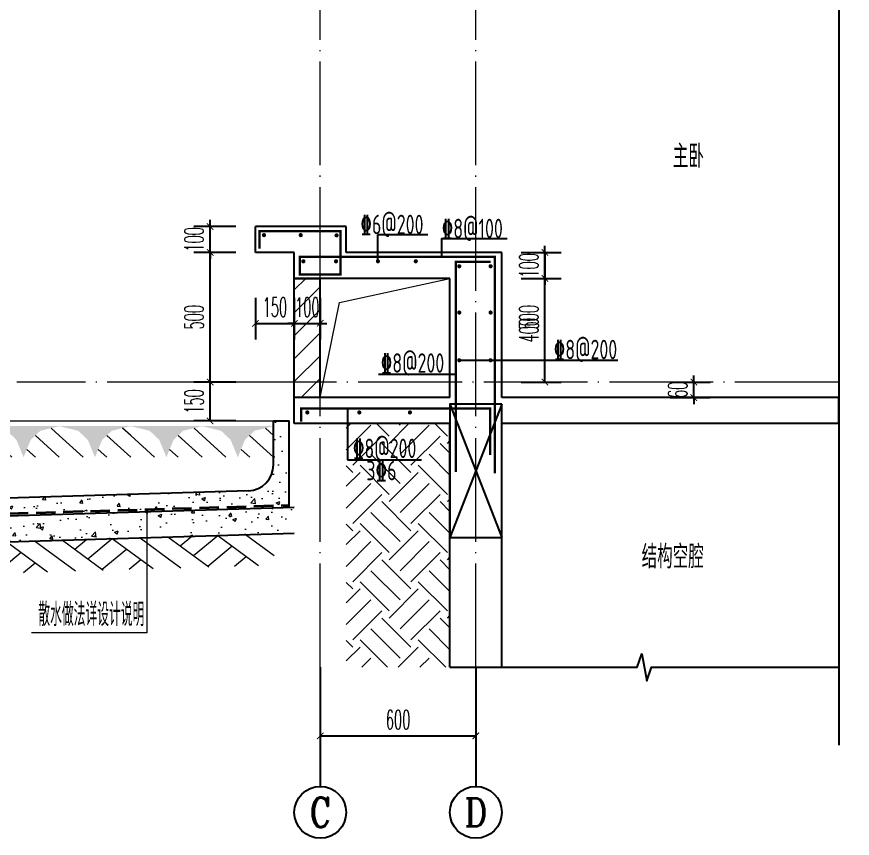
# Model space of a CAD drawing. Extents: x 826826 to 1642106, y -156213 to 399140.
# Drawn here: x 1493676 to 1496897, y 286007 to 289175 of the extents above; entities that cross this region are included whole.
import ezdxf
from ezdxf.enums import TextEntityAlignment as Align

# ---------------------------------------------------------------- set-up
doc = ezdxf.new("R2010")
doc.units = 0
doc.header["$LTSCALE"] = 1000
doc.linetypes.add('DASH', pattern=[0.35, 0.25, -0.1])
doc.linetypes.add('DOTE', pattern=[2.42, 2, -0.2, 0.02, -0.2])
doc.layers.get('0').update_dxf_attribs({"linetype": 'CONTINUOUS'})
doc.layers.get('DEFPOINTS').update_dxf_attribs({"linetype": 'CONTINUOUS'})
for name, color, linetype in [('AXIS', 3, 'CONTINUOUS'), ('AXIS_TEXT', 4, 'CONTINUOUS'), ('COLUMN', 4, 'CONTINUOUS'), ('DIM_SYMB', 3, 'CONTINUOUS'), ('PUB_DIM', 3, 'CONTINUOUS'), ('PUB_TEXT', 2, 'CONTINUOUS'), ('REIN', 6, 'CONTINUOUS'), ('S-大样-砼线', 7, 'CONTINUOUS'), ('S-引出线', 40, 'CONTINUOUS'), ('TEXT', 2, 'CONTINUOUS'), ('WALL', 5, 'CONTINUOUS')]:
    doc.layers.add(name, color=color, linetype=linetype)
for name, color, linetype, lineweight in [('DOTE', 251, 'DOTE', 9), ('PUB_HATCH', 8, 'CONTINUOUS', 9), ('填充', 251, 'CONTINUOUS', 5), ('平面-排水沟', 86, 'CONTINUOUS', 15), ('立面-中轮廓线', 213, 'CONTINUOUS', 35), ('立面-洞口示意', 152, 'CONTINUOUS', 13), ('粉刷', 251, 'CONTINUOUS', 9)]:
    doc.layers.add(name, color=color, linetype=linetype, lineweight=lineweight)
doc.styles.add('_TCH_AXIS', font='COMPLEX', dxfattribs={"bigfont": 'GBCBIG'})
doc.styles.add('_TCH_DIM_T3', font='SIMPLEX.shx', dxfattribs={"width": 0.494118, "bigfont": 'GBCBIG.shx'})
doc.styles.add('COMPLEX', font='COMPLEX')
doc.styles.add('DIM_FONT_T3', font='SIMPLEX', dxfattribs={"width": 0.705882, "bigfont": 'GBCBIG'})
doc.styles.add('TSSD_REIN', font='tssdeng.shx', dxfattribs={"width": 0.7, "height": 300, "bigfont": 'tssdchn.shx'})
doc.dimstyles.new('_TCH_ARCH&&25', dxfattribs={"dimtxt": 74.375, "dimasz": 25, "dimexe": 62.5, "dimexo": 75, "dimgap": 25, "dimtad": 1, "dimdec": 0, "dimzin": 0, "dimdsep": 46, "dimtxsty": '_TCH_DIM_T3', "dimblk": 'ARCHTICK', "dimcen": 0.09, "dimclrt": 7, "dimazin": 0, "dimtfac": 1, "dimtdec": 0, "dimtix": 1, "dimtmove": 2, "dimatfit": 3, "dimldrblk": 'ARCHTICK', "dimfxl": 0, "dimtolj": 1, "dimtzin": 0, "dimarcsym": 0})
pattern_1 = [(50, (28072.99, 249033.25), (143.452037, -12.550427), [15, -165]), (355, (28072.99, 249033.25), (-27.750267, 150.438427), [12, -132]), (100.4514, (28084.94, 249032.2), (115.701876, 137.88791), [12.74804, -140.22842]), (46.1842, (28072.99, 249073.25), (213.44821, -33.1038), [22.5, -247.5]), (96.6356, (28090.77, 249070.5), (186.93254, 194.82357), [19.12206, -210.3426]), (351.1842, (28072.99, 249073.25), (186.93239, 194.82372), [18, -198]), (21, (28092.99, 249063.25), (119.38141, -80.52378), [15, -165]), (326, (28092.99, 249063.25), (48.663066, 145.03001), [12, -132]), (71.4514, (28102.93, 249056.54), (168.044526, 64.5061), [12.74804, -140.22842]), (37.5, (28072.986, 249033.25), (2.431971, 66.578771), [0, -130.4, 0, -134, 0, -132.5]), (7.5, (28072.986, 249033.25), (52.613907, 78.882342), [0, -76.4, 0, -127.4, 0, -50.5]), (327.5, (28028.386, 249033.25), (106.764487, -4.510974), [0, -50, 0, -156, 0, -207]), (317.5, (28008.39, 249033.25), (116.637234, 20.020996), [0, -65, 0, -103.6, 0, -147])]

# ---------------------------------------------------------------- blocks, each defined once
blk = doc.blocks.new('$LinePat$素土夯实')
at = {"color": 0}
for p, q in [((0, -210), (210, 0)), ((120, -300), (420, 0)), ((420, 0), (607.5, -187.5)), ((495, -300), (795, 0)), ((615, 0), (705, -90)), ((315, -105), (502.5, -292.5)), ((210, -210), (300, -300)), ((705, -300), (795, -210))]:
    blk.add_line(p, q, dxfattribs=at)
blk = doc.blocks.new('$LinePat$自然土壤')
at = {"color": 0}
for p, q in [((0, -90), (71, -19)), ((0, -300), (210.7, -89.3)), ((420, -300), (630, -90)), ((210, -300), (286.4, -223.6))]:
    blk.add_line(p, q, dxfattribs=at)
for points in [[(0, 0), (630, 0), (168, -45), (462, -45)], [(168, -45), (462, -45), (252, -132), (378, -132)], [(252, -132), (378, -132), (315, -300)]]:
    blk.add_solid(points, dxfattribs=at)
blk = doc.blocks.new('sanshui')
at = {"layer": '粉刷'}
h = blk.add_hatch(dxfattribs=at)
h.set_pattern_fill('混凝土', color=256, scale=20)
h.set_pattern_definition(pattern_1)
edge = h.paths.add_edge_path()
edge.add_line((346317.8, 427329.6), (346257.8, 427329.6))
edge.add_line((346257.8, 427329.6), (346257.8, 427160.3))
edge.add_arc((346157.8, 427160.3), 100, 271.7184, 360, ccw=False)
edge.add_line((346160.8, 427060.3), (345137.8, 427029.6))
edge.add_line((345137.8, 427029.6), (345137.8, 426969.6))
edge.add_line((345137.8, 426969.6), (346317.8, 427005))
edge.add_line((346317.8, 427005), (346317.8, 427329.6))
h = blk.add_hatch(dxfattribs=at)
h.set_pattern_fill('混凝土', color=256, scale=20)
h.set_pattern_definition(pattern_1)
h.paths.add_polyline_path([(346337.8, 426895.6), (346337.8, 426995.6), (345037.8, 426956.6), (345037.8, 426856.6)])
at = {"layer": 'COLUMN'}
for p, q in [((346257.8, 427329.6), (346317.8, 427329.6)), ((346257.8, 427160.3), (346257.8, 427329.6)), ((346317.8, 426995), (346317.8, 427329.6)), ((346160.8, 427060.3), (345137.8, 427029.6)), ((345137.8, 426959.6), (345137.8, 427029.6)), ((346338.1, 426995.6), (345037.8, 426956.6)), ((345037.8, 426856.6), (345037.8, 426956.6)), ((346338.1, 426895.6), (345037.8, 426856.6))]:
    blk.add_line(p, q, dxfattribs=at)
blk.add_arc((346157.8, 427160.3), 100, 271.7184, 0, dxfattribs=at)
at = {"layer": '立面-中轮廓线', "linetype": 'DASH', "ltscale": 0.3}
blk.add_lwpolyline([(345027.8, 426856.6), (345027.8, 426966.3), (346317.8, 427005)], dxfattribs=at)
at = {"layer": '粉刷'}
blk.add_line((344881.5, 427329.6), (346257.8, 427329.6), dxfattribs=at)
at = {"layer": '粉刷', "yscale": 0.4, "zscale": 0.4}
for name, p, xscale, rotation in [('$LinePat$自然土壤', (345156.8, 427309.6), -0.4369306507241237, 359.9999999999903), ('$LinePat$自然土壤', (345432, 427309.6), -0.4369306507241237, 359.9999999999903), ('$LinePat$自然土壤', (345707.3, 427309.6), -0.4369306507241237, 359.9999999999903), ('$LinePat$自然土壤', (345982.6, 427309.6), -0.4369306507241237, 359.9999999999903), ('$LinePat$自然土壤', (346257.8, 427309.6), -0.4369306507241237, 359.9999999999903), ('$LinePat$素土夯实', (345851.2, 426881), -0.5117605352322558, 1.718358001643932), ('$LinePat$素土夯实', (346257.8, 426893.2), -0.5117605352322558, 1.718358001643932), ('$LinePat$素土夯实', (345444.5, 426868.8), -0.5117605352322558, 1.718358001643932)]:
    blk.add_blockref(name, p, dxfattribs=dict(at, xscale=xscale, rotation=rotation))
blk = doc.blocks.new('_ArchTick')
at = {"color": 0, "linetype": 'ByBlock', "const_width": 0.15}
blk.add_lwpolyline([(-0.5, -0.5), (0.5, 0.5)], dxfattribs=at)
blk = doc.blocks.new('*D2123')
at = {"layer": 'DEFPOINTS', "color": 0}
for p in [(1496120.6, 287766.4), (1496286.6, 287766.4), (1496120.6, 287706.4)]:
    blk.add_point(p, dxfattribs=at)
at = {"layer": 'PUB_DIM', "color": 0, "lineweight": -2}
for p, q in [((1496286.6, 287766.4), (1496286.6, 287791.4)), ((1496195.6, 287766.4), (1496349.1, 287766.4)), ((1496286.6, 287706.4), (1496286.6, 287766.4)), ((1496195.6, 287706.4), (1496349.1, 287706.4)), ((1496286.6, 287706.4), (1496286.6, 287681.4))]:
    blk.add_line(p, q, dxfattribs=at)
at = {"layer": 'PUB_DIM', "color": 0, "lineweight": -2, "xscale": 25, "yscale": 25, "zscale": 25}
for p, rotation in [((1496286.6, 287766.4), 270), ((1496286.6, 287706.4), 90)]:
    blk.add_blockref('_ArchTick', p, dxfattribs=dict(at, rotation=rotation))
at = {"layer": 'PUB_DIM', "color": 7, "insert": (1496224.4, 287736.4), "char_height": 74.38, "attachment_point": 5, "rotation": 90, "style": '_TCH_DIM_T3'}
blk.add_mtext('\\A1;60', dxfattribs=at)
blk = doc.blocks.new('*D2126')
at = {"layer": 'DEFPOINTS', "color": 0}
for p in [(1494596.4, 288166.4), (1494746.4, 288166.4), (1494746.4, 287992.7)]:
    blk.add_point(p, dxfattribs=at)
at = {"layer": 'PUB_DIM', "color": 0, "lineweight": -2}
for p, q in [((1494596.4, 288091.4), (1494596.4, 287930.2)), ((1494746.4, 288091.4), (1494746.4, 287930.2)), ((1494596.4, 287992.7), (1494746.4, 287992.7))]:
    blk.add_line(p, q, dxfattribs=at)
at = {"layer": 'PUB_DIM', "color": 0, "lineweight": -2, "xscale": 25, "yscale": 25, "zscale": 25, "rotation": 180}
blk.add_blockref('_ArchTick', (1494596.4, 287992.7), dxfattribs=at)
at = {"layer": 'PUB_DIM', "color": 0, "lineweight": -2, "xscale": 25, "yscale": 25, "zscale": 25}
blk.add_blockref('_ArchTick', (1494746.4, 287992.7), dxfattribs=at)
at = {"layer": 'PUB_DIM', "color": 7, "insert": (1494671.4, 288054.9), "char_height": 74.38, "attachment_point": 5, "style": '_TCH_DIM_T3'}
blk.add_mtext('\\A1;150', dxfattribs=at)
blk = doc.blocks.new('*D2127')
at = {"layer": 'DEFPOINTS', "color": 0}
for p in [(1494746.4, 288166.4), (1494846.4, 288166.4), (1494846.4, 287992.7)]:
    blk.add_point(p, dxfattribs=at)
at = {"layer": 'PUB_DIM', "color": 0, "lineweight": -2}
for p, q in [((1494746.4, 288091.4), (1494746.4, 287930.2)), ((1494846.4, 288091.4), (1494846.4, 287930.2)), ((1494746.4, 287992.7), (1494721.4, 287992.7)), ((1494746.4, 287992.7), (1494846.4, 287992.7)), ((1494846.4, 287992.7), (1494871.4, 287992.7))]:
    blk.add_line(p, q, dxfattribs=at)
at = {"layer": 'PUB_DIM', "color": 0, "lineweight": -2, "xscale": 25, "yscale": 25, "zscale": 25}
blk.add_blockref('_ArchTick', (1494746.4, 287992.7), dxfattribs=at)
at = {"layer": 'PUB_DIM', "color": 0, "lineweight": -2, "xscale": 25, "yscale": 25, "zscale": 25, "rotation": 180}
blk.add_blockref('_ArchTick', (1494846.4, 287992.7), dxfattribs=at)
at = {"layer": 'PUB_DIM', "color": 7, "insert": (1494796.4, 288054.9), "char_height": 74.38, "attachment_point": 5, "style": '_TCH_DIM_T3'}
blk.add_mtext('\\A1;100', dxfattribs=at)
blk = doc.blocks.new('*D2128')
at = {"layer": 'AXIS', "color": 0, "lineweight": -2}
for p, q in [((1494846.4, 286591.4), (1494846.4, 286339.8)), ((1495446.4, 286591.4), (1495446.4, 286339.8)), ((1494846.4, 286402.3), (1495446.4, 286402.3))]:
    blk.add_line(p, q, dxfattribs=at)
at = {"layer": 'DEFPOINTS', "color": 0}
for p in [(1494846.4, 286666.4), (1495446.4, 286666.4), (1495446.4, 286402.3)]:
    blk.add_point(p, dxfattribs=at)
at = {"layer": 'AXIS', "color": 0, "lineweight": -2, "xscale": 25, "yscale": 25, "zscale": 25, "rotation": 180}
blk.add_blockref('_ArchTick', (1494846.4, 286402.3), dxfattribs=at)
at = {"layer": 'AXIS', "color": 0, "lineweight": -2, "xscale": 25, "yscale": 25, "zscale": 25}
blk.add_blockref('_ArchTick', (1495446.4, 286402.3), dxfattribs=at)
at = {"layer": 'AXIS', "color": 7, "insert": (1495146.4, 286464.5), "char_height": 74.38, "attachment_point": 5, "style": '_TCH_DIM_T3'}
blk.add_mtext('\\A1;600', dxfattribs=at)
blk = doc.blocks.new('*D2139')
at = {"layer": 'DEFPOINTS', "color": 0}
for p in [(1494421.8, 288366.4), (1494596.4, 288366.4), (1494596.4, 288266.4)]:
    blk.add_point(p, dxfattribs=at)
at = {"layer": 'PUB_DIM', "color": 0, "lineweight": -2}
for p, q in [((1494521.4, 288366.4), (1494359.3, 288366.4)), ((1494421.8, 288366.4), (1494421.8, 288391.4)), ((1494421.8, 288266.4), (1494421.8, 288366.4)), ((1494521.4, 288266.4), (1494359.3, 288266.4)), ((1494421.8, 288266.4), (1494421.8, 288241.4))]:
    blk.add_line(p, q, dxfattribs=at)
at = {"layer": 'PUB_DIM', "color": 0, "lineweight": -2, "xscale": 25, "yscale": 25, "zscale": 25}
for p, rotation in [((1494421.8, 288366.4), 270), ((1494421.8, 288266.4), 90)]:
    blk.add_blockref('_ArchTick', p, dxfattribs=dict(at, rotation=rotation))
at = {"layer": 'PUB_DIM', "color": 7, "insert": (1494359.6, 288316.4), "char_height": 74.38, "attachment_point": 5, "rotation": 90, "style": '_TCH_DIM_T3'}
blk.add_mtext('\\A1;100', dxfattribs=at)
blk = doc.blocks.new('*D2140')
at = {"layer": 'DEFPOINTS', "color": 0}
for p in [(1494421.8, 288266.4), (1494596.4, 288266.4), (1494596.4, 287766.4)]:
    blk.add_point(p, dxfattribs=at)
at = {"layer": 'PUB_DIM', "color": 0, "lineweight": -2}
for p, q in [((1494521.4, 288266.4), (1494359.3, 288266.4)), ((1494421.8, 287766.4), (1494421.8, 288266.4)), ((1494521.4, 287766.4), (1494359.3, 287766.4))]:
    blk.add_line(p, q, dxfattribs=at)
at = {"layer": 'PUB_DIM', "color": 0, "lineweight": -2, "xscale": 25, "yscale": 25, "zscale": 25}
for p, rotation in [((1494421.8, 288266.4), 90), ((1494421.8, 287766.4), 270)]:
    blk.add_blockref('_ArchTick', p, dxfattribs=dict(at, rotation=rotation))
at = {"layer": 'PUB_DIM', "color": 7, "insert": (1494359.6, 288016.4), "char_height": 74.38, "attachment_point": 5, "rotation": 90, "style": '_TCH_DIM_T3'}
blk.add_mtext('\\A1;500', dxfattribs=at)
blk = doc.blocks.new('*D2141')
at = {"layer": 'DEFPOINTS', "color": 0}
for p in [(1494421.8, 287766.4), (1494596.4, 287766.4), (1494596.4, 287616.4)]:
    blk.add_point(p, dxfattribs=at)
at = {"layer": 'PUB_DIM', "color": 0, "lineweight": -2}
for p, q in [((1494521.4, 287766.4), (1494359.3, 287766.4)), ((1494421.8, 287616.4), (1494421.8, 287766.4)), ((1494521.4, 287616.4), (1494359.3, 287616.4))]:
    blk.add_line(p, q, dxfattribs=at)
at = {"layer": 'PUB_DIM', "color": 0, "lineweight": -2, "xscale": 25, "yscale": 25, "zscale": 25}
for p, rotation in [((1494421.8, 287766.4), 90), ((1494421.8, 287616.4), 270)]:
    blk.add_blockref('_ArchTick', p, dxfattribs=dict(at, rotation=rotation))
at = {"layer": 'PUB_DIM', "color": 7, "insert": (1494359.6, 287691.4), "char_height": 74.38, "attachment_point": 5, "rotation": 90, "style": '_TCH_DIM_T3'}
blk.add_mtext('\\A1;150', dxfattribs=at)
blk = doc.blocks.new('*D2142')
at = {"layer": 'DEFPOINTS', "color": 0}
for p in [(1495546.4, 288266.4), (1495712.4, 288266.4), (1495546.4, 287766.4)]:
    blk.add_point(p, dxfattribs=at)
at = {"layer": 'PUB_DIM', "color": 0, "lineweight": -2}
for p, q in [((1495621.4, 288266.4), (1495774.9, 288266.4)), ((1495712.4, 287766.4), (1495712.4, 288266.4)), ((1495621.4, 287766.4), (1495774.9, 287766.4))]:
    blk.add_line(p, q, dxfattribs=at)
at = {"layer": 'PUB_DIM', "color": 0, "lineweight": -2, "xscale": 25, "yscale": 25, "zscale": 25}
for p, rotation in [((1495712.4, 288266.4), 90), ((1495712.4, 287766.4), 270)]:
    blk.add_blockref('_ArchTick', p, dxfattribs=dict(at, rotation=rotation))
at = {"layer": 'PUB_DIM', "color": 7, "insert": (1495650.2, 288016.4), "char_height": 74.38, "attachment_point": 5, "rotation": 90, "style": '_TCH_DIM_T3'}
blk.add_mtext('\\A1;500', dxfattribs=at)
blk = doc.blocks.new('_AXISO')
blk.add_circle((0, 0), 0.5)
at = {"layer": 'AXIS_TEXT', "style": 'COMPLEX', "width": 1.041667}
blk.add_attdef('A', text='', height=0.56, dxfattribs=at).set_placement((-0.25, -0.28), (0.25, -0.28), align=Align.FIT)
blk = doc.blocks.new('*D1139')
at = {"layer": 'DEFPOINTS', "color": 0}
for p in [(938.6, 1000), (1104.6, 1000), (938.6, 600)]:
    blk.add_point(p, dxfattribs=at)
at = {"layer": 'PUB_DIM', "color": 0, "lineweight": -2}
for p, q in [((1013.6, 1000), (1167.1, 1000)), ((1104.6, 600), (1104.6, 1000)), ((1013.6, 600), (1167.1, 600))]:
    blk.add_line(p, q, dxfattribs=at)
at = {"layer": 'PUB_DIM', "color": 0, "lineweight": -2, "xscale": 25, "yscale": 25, "zscale": 25}
for p, rotation in [((1104.6, 1000), 90), ((1104.6, 600), 270)]:
    blk.add_blockref('_ArchTick', p, dxfattribs=dict(at, rotation=rotation))
at = {"layer": 'PUB_DIM', "color": 7, "insert": (1042.4, 800), "char_height": 74.38, "attachment_point": 5, "rotation": 90, "style": '_TCH_DIM_T3'}
blk.add_mtext('\\A1;400', dxfattribs=at)
blk = doc.blocks.new('*D1140')
at = {"layer": 'DEFPOINTS', "color": 0}
for p in [(938.6, 1100), (938.6, 1000), (1104.6, 1000)]:
    blk.add_point(p, dxfattribs=at)
at = {"layer": 'PUB_DIM', "color": 0, "lineweight": -2}
for p, q in [((1013.6, 1100), (1167.1, 1100)), ((1104.6, 1100), (1104.6, 1125)), ((1104.6, 1100), (1104.6, 1000)), ((1013.6, 1000), (1167.1, 1000)), ((1104.6, 1000), (1104.6, 975))]:
    blk.add_line(p, q, dxfattribs=at)
at = {"layer": 'PUB_DIM', "color": 0, "lineweight": -2, "xscale": 25, "yscale": 25, "zscale": 25}
for p, rotation in [((1104.6, 1100), 270), ((1104.6, 1000), 90)]:
    blk.add_blockref('_ArchTick', p, dxfattribs=dict(at, rotation=rotation))
at = {"layer": 'PUB_DIM', "color": 7, "insert": (1042.4, 1050), "char_height": 74.38, "attachment_point": 5, "rotation": 90, "style": '_TCH_DIM_T3'}
blk.add_mtext('\\A1;100', dxfattribs=at)
blk = doc.blocks.new('A$C0D001929')
at = {"layer": 'REIN', "const_width": 9}
for points in [[(4.5, 1114), (4.5, 1181.3), (316.6, 1181.3), (316.6, 1015.2), (159.3, 1015.2), (159.3, 1082.5), (911.9, 1082.5), (911.9, 247.5)], [(165.3, 447.6), (165.3, 497.9), (893.7, 497.9), (893.7, 318.4)]]:
    blk.add_lwpolyline(points, dxfattribs=at)
at = {"layer": 'REIN', "const_width": 8}
for points in [[(17.7, 1166.6, 1), (25.7, 1166.6, 1)], [(159.3, 1166.6, 1), (167.3, 1166.6, 1)], [(297.5, 1165.7, 1), (305.5, 1165.7, 1)], [(169.5, 1065.8, 1), (177.5, 1065.8, 1)], [(295.4, 1065.8, 1), (303.4, 1065.8, 1)], [(456.9, 1065.8, 1), (464.9, 1065.8, 1)], [(602.9, 1065.8, 1), (610.9, 1065.8, 1)], [(770.5, 1046.6, 1), (778.5, 1046.6, 1)], [(891.3, 1046.6, 1), (899.3, 1046.6, 1)], [(770.5, 868.2, 1), (778.5, 868.2, 1)], [(891.3, 868.2, 1), (899.3, 868.2, 1)], [(770.5, 684.1, 1), (778.5, 684.1, 1)], [(891.3, 684.1, 1), (899.3, 684.1, 1)], [(184.7, 482.8, 1), (192.7, 482.8, 1)], [(385.2, 482.8, 1), (393.2, 482.8, 1)], [(580.4, 482.8, 1), (588.4, 482.8, 1)]]:
    blk.add_lwpolyline(points, format="xyb", close=True, dxfattribs=at)
at = {"layer": 'REIN'}
blk.add_lwpolyline([(760.8, 253.1, 9, 9, 0), (760.8, 1064.2, 9, 9, 0), (895.5, 1064.2, 9, 9, 0)], format="xyseb", dxfattribs=at)
at = {"layer": 'S-大样-砼线'}
for p, q in [((738.6, 515), (938.6, 0)), ((938.6, 515), (738.6, 0))]:
    blk.add_line(p, q, dxfattribs=at)
blk.add_lwpolyline([(938.6, 515), (738.6, 515), (738.6, 0), (938.6, 0)], close=True, dxfattribs=at)
at = {"layer": 'S-引出线'}
for p, q in [((460.9, 1065.8), (460.9, 1168.9)), ((460.9, 1168.9), (653.1, 1168.9)), ((774.5, 684.1), (1386.4, 684.1)), ((463.5, 631), (760.8, 631)), ((343.6, 497.9), (343.6, 299.7)), ((343.6, 299.7), (628.8, 299.7))]:
    blk.add_line(p, q, dxfattribs=at)
blk.add_lwpolyline([(707.5, 1082.5), (707.5, 1153.3), (958.6, 1153.3)], dxfattribs=at)
at = {"layer": 'TEXT', "style": 'TSSD_REIN', "width": 0.7}
for s, p in [('%%1326@200', (393, 1170.4)), ('%%1328@100', (706.5, 1154.9)), ('%%1328@200', (1138.3, 688.2)), ('%%1328@200', (471.5, 636)), ('%%1328@200', (364, 306.8)), ('3%%1326', (416.3, 221))]:
    blk.add_text(s, height=75, rotation=0, dxfattribs=at).set_placement(p)
at = {"layer": 'PUB_DIM'}
dim = blk.add_linear_dim(base=(1104.6, 1000), p1=(938.6, 1100), p2=(938.6, 1000), angle=90, dimstyle='_TCH_ARCH&&25', dxfattribs=at)
dim.commit()
dim.dimension.update_dxf_attribs({"geometry": '*D1140', "text_midpoint": (1042.4, 1050)})
dim = blk.add_aligned_dim(p1=(938.6, 600), p2=(938.6, 1000), distance=-166, dimstyle='_TCH_ARCH&&25', dxfattribs=at)
dim.commit()
dim.dimension.update_dxf_attribs({"geometry": '*D1139', "text_midpoint": (1042.4, 800)})

msp = doc.modelspace()

# ---------------------------------------------------------------- hatches: boundary and pattern name
at = {"layer": 'PUB_HATCH'}
h = msp.add_hatch(dxfattribs=at)
h.set_pattern_fill('普通砖', color=256, scale=25, style=0)
h.set_pattern_definition([(45, (689015.794, 456254.29), (-44.1941915, 44.1941915), [])])
h.paths.add_polyline_path([(1494746.39, 287706.38), (1494846.39, 287706.38), (1494846.39, 288166.38), (1494746.39, 288166.38)])
at = {"layer": '填充'}
h = msp.add_hatch(dxfattribs=at)
h.set_pattern_fill('EARTH', color=250, scale=50, angle=45, style=0)
h.set_pattern_definition([(45, (379848.12, -168526.99), (0, 224.506403), [158.75, -158.75]), (45, (379806.02, -168484.9), (0, 224.506403), [158.75, -158.75]), (45, (379763.93, -168442.8), (0, 224.506403), [158.75, -158.75]), (135, (379763.93, -168414.74), (-224.506403, 0), [158.75, -158.75]), (135, (379806.02, -168372.64), (-224.506403, 0), [158.75, -158.75]), (135, (379848.12, -168330.55), (-224.506403, 0), [158.75, -158.75])])
h.paths.add_polyline_path([(1495346.39, 286666.38), (1495346.39, 287606.39), (1494946.39, 287606.38), (1494946.39, 286666.38)])

# ---------------------------------------------------------------- linework, layer by layer
at = {"layer": 'AXIS'}
for p, q in [((1494846.36, 286666.38), (1494846.36, 286206.99)), ((1495446.36, 286666.38), (1495446.36, 286206.99))]:
    msp.add_line(p, q, dxfattribs=at)
at = {"layer": 'DIM_SYMB'}
for points in [[(1496844.92, 303746.38), (1496844.92, 295084.51), (1496897.42, 295065.4), (1496792.42, 295046.88), (1496844.92, 295028.26), (1496844.92, 286366.38)], [(1495346.39, 286666.38), (1496067.53, 286666.38), (1496086.64, 286718.88), (1496105.15, 286613.88), (1496123.78, 286666.38), (1496844.92, 286666.38)]]:
    msp.add_lwpolyline(points, dxfattribs=at)
at = {"layer": 'DOTE', "color": 1, "linetype": 'DOTE', "ltscale": 0.2}
for p, q in [((1494846.39, 286666.38), (1494846.39, 304346.39)), ((1495446.39, 286666.38), (1495446.39, 304346.39)), ((1496844.92, 287766.39), (1493676.2, 287766.39))]:
    msp.add_line(p, q, dxfattribs=at)
at = {"layer": 'WALL'}
for p, q in [((1494946.39, 288366.38), (1494596.39, 288366.38)), ((1494596.39, 288266.38), (1494596.39, 288366.38)), ((1494946.39, 288266.38), (1494946.39, 288366.38)), ((1494746.39, 288266.38), (1494596.39, 288266.38)), ((1494746.39, 288166.38), (1494746.39, 288266.38)), ((1495546.39, 288266.38), (1494946.39, 288266.38)), ((1495546.39, 287706.38), (1495546.39, 288266.38)), ((1494853.08, 288166.38), (1494746.39, 288166.38)), ((1494746.39, 287706.38), (1494746.39, 288166.38)), ((1494746.39, 288166.38), (1494846.39, 288166.38)), ((1494846.39, 287706.38), (1494846.39, 288166.38)), ((1495346.39, 288166.38), (1494853.08, 288166.38)), ((1495346.39, 287706.38), (1495346.39, 288166.38)), ((1494746.39, 287606.38), (1494746.39, 287706.38)), ((1495346.39, 287706.38), (1494746.39, 287706.38)), ((1496844.92, 287706.38), (1495546.39, 287706.38)), ((1496844.92, 287606.38), (1496844.92, 287706.38)), ((1495346.39, 287606.38), (1494746.39, 287606.38)), ((1495346.39, 286666.38), (1495346.39, 287606.38)), ((1496844.92, 287606.38), (1495546.39, 287606.38)), ((1495546.39, 286666.38), (1495546.39, 287606.38)), ((1495346.39, 286666.38), (1495546.39, 286666.38))]:
    msp.add_line(p, q, dxfattribs=at)
at = {"layer": '平面-排水沟'}
for p, q in [((1494177.38, 287266.79), (1494177.38, 286798.95)), ((1494177.38, 286798.95), (1493733.24, 286798.95))]:
    msp.add_line(p, q, dxfattribs=at)
at = {"layer": '平面-排水沟', "const_width": 6.67}
msp.add_lwpolyline([(1494177.38, 287270.12, 1), (1494177.38, 287263.46, 1)], format="xyb", close=True, dxfattribs=at)
at = {"layer": '立面-洞口示意'}
msp.add_lwpolyline([(1494846.39, 287706.38), (1494920.55, 288072.9), (1495346.39, 288166.38)], dxfattribs=at)

# ---------------------------------------------------------------- block references
msp.add_blockref('sanshui', (1148408.27, -139713.25))
at = {"layer": 'AXIS'}
ref = msp.add_blockref('_AXISO', (1494846.36, 286106.99), dxfattribs=dict(at, xscale=200, yscale=200, zscale=200))
ref.add_attrib('A', 'C', dxfattribs={"layer": 'AXIS_TEXT', "height": 113.92, "style": '_TCH_AXIS'}).set_placement((1494805.67, 286050.03), (1494887.05, 286050.03), align=Align.FIT)
ref = msp.add_blockref('_AXISO', (1495446.36, 286106.99), dxfattribs=dict(at, xscale=200, yscale=200, zscale=200))
ref.add_attrib('A', 'D', dxfattribs={"layer": 'AXIS_TEXT', "height": 108.81, "style": '_TCH_AXIS'}).set_placement((1495402.32, 286052.58), (1495490.41, 286052.58), align=Align.FIT)
at = {"layer": 'TEXT'}
msp.add_blockref('A$C0D001929', (1494607.75, 287166.39), dxfattribs=at)

# ---------------------------------------------------------------- texts
at = {"layer": 'PUB_TEXT'}
for s, height, style, width, p in [('主卧', 90, 'TSSD_REIN', 0.7, (1496205.61, 288592.01)), ('结构空腔', 90, 'TSSD_REIN', 0.7, (1496085.41, 287047.8)), ('散水做法详设计说明', 89.362, 'DIM_FONT_T3', 0.705882, (1493759.49, 286825.2))]:
    msp.add_text(s, height=height, dxfattribs=dict(at, style=style, width=width)).set_placement(p)

# ---------------------------------------------------------------- dimensions: what is measured, and where the dimension line sits
at = {"layer": 'AXIS'}
dim = msp.add_aligned_dim(p1=(1494846.39, 286666.38), p2=(1495446.39, 286666.38), distance=-264.03, dimstyle='_TCH_ARCH&&25', dxfattribs=at)
dim.commit()
dim.dimension.update_dxf_attribs({"geometry": '*D2128', "text_midpoint": (1495146.39, 286464.53)})
at = {"layer": 'PUB_DIM'}
for p1, p2, distance, picture, middle in [((1494596.39, 288266.38), (1494596.39, 288366.38), 174.61, '*D2139', (1494359.59, 288316.38)), ((1494596.39, 287766.38), (1494596.39, 288266.38), 174.61, '*D2140', (1494359.59, 288016.38)), ((1495546.39, 287766.38), (1495546.39, 288266.38), -165.96, '*D2142', (1495650.16, 288016.38)), ((1494596.39, 288166.38), (1494746.39, 288166.38), -173.71, '*D2126', (1494671.39, 288054.86)), ((1494746.39, 288166.38), (1494846.39, 288166.38), -173.71, '*D2127', (1494796.39, 288054.86)), ((1496120.62, 287706.38), (1496120.62, 287766.38), -165.96, '*D2123', (1496224.39, 287736.38)), ((1494596.39, 287616.38), (1494596.39, 287766.38), 174.61, '*D2141', (1494359.59, 287691.38))]:
    dim = msp.add_aligned_dim(p1=p1, p2=p2, distance=distance, dimstyle='_TCH_ARCH&&25', dxfattribs=at)
    dim.commit()
    dim.dimension.update_dxf_attribs({"geometry": picture, "text_midpoint": middle})

doc.saveas('drawing.dxf')
